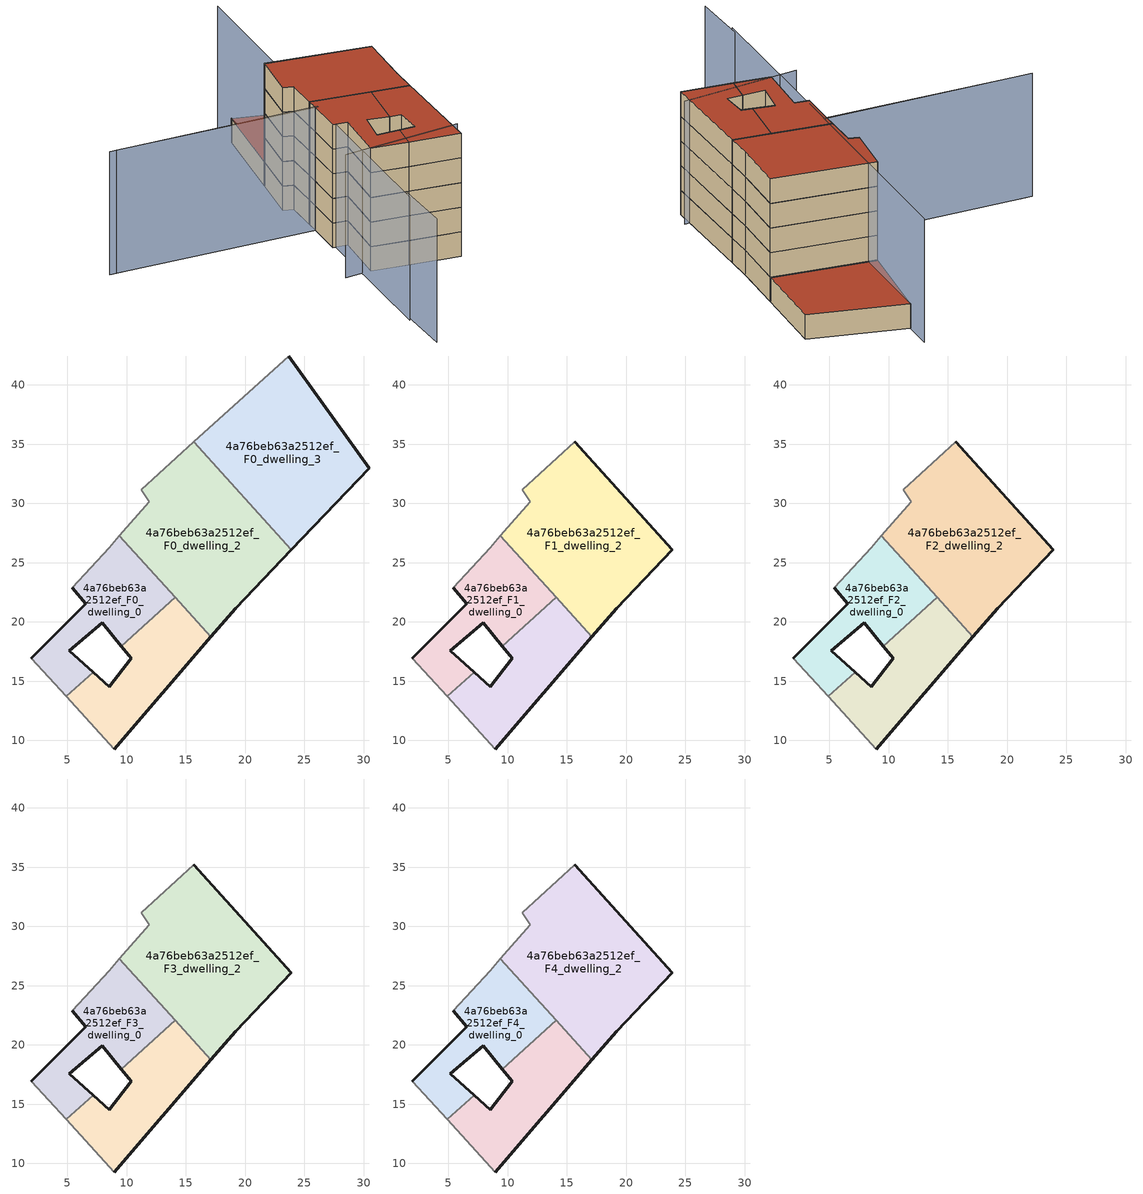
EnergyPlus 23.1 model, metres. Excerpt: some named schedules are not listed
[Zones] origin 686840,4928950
4a76beb63a2512ef_F0_dwelling_0
 floor ground (EU_floor_Construction): 9.55,17.93 14.11,22.06 9.39,27.27 8.51,26.26 5.41,22.87 6.55,21.54 1.96,16.91 4.89,13.71 7.16,15.77 5.14,17.57 7.93,19.92 z0
 wall outside (EU_wall_Construction): 9.55,17.93 7.93,19.92 5.14,17.57 7.16,15.77 / 1.96,16.91 6.55,21.54 5.41,22.87 z0:3
 wall adiabatic (EU_wall_Construction): 5.41,22.87 8.51,26.26 9.39,27.27 / 4.89,13.71 1.96,16.91 z0:3
 wall to 4a76beb63a2512ef_F0_dwelling_1 (EU_wall_Construction): 14.11,22.06 9.55,17.93 / 7.16,15.77 4.89,13.71 z0:3
 wall to 4a76beb63a2512ef_F0_dwelling_2 (EU_wall_Construction): 9.39,27.27 14.11,22.06 z0:3
4a76beb63a2512ef_F0_dwelling_1
 floor ground (EU_floor_Construction): 8.96,9.27 17.11,18.75 14.11,22.06 9.55,17.93 10.37,16.91 8.53,14.54 7.16,15.77 4.89,13.71 z0
 wall outside (EU_wall_Construction): 17.11,18.75 8.96,9.27 / 7.16,15.77 8.53,14.54 10.37,16.91 9.55,17.93 z0:3
 wall adiabatic (EU_wall_Construction): 8.96,9.27 4.89,13.71 z0:3
 wall to 4a76beb63a2512ef_F0_dwelling_2 (EU_wall_Construction): 14.11,22.06 17.11,18.75 z0:3
4a76beb63a2512ef_F0_dwelling_2
 floor ground (EU_floor_Construction): 19.19,21.17 23.9,26.11 15.67,35.19 11.22,31.17 11.92,30.16 9.39,27.27 17.11,18.75 z0
 wall outside (EU_wall_Construction): 23.9,26.11 19.19,21.17 17.11,18.75 z0:3
 wall adiabatic (EU_wall_Construction): 9.39,27.27 11.92,30.16 11.22,31.17 15.67,35.19 z0:3
 wall to 4a76beb63a2512ef_F0_dwelling_3 (EU_wall_Construction): 15.67,35.19 23.9,26.11 z0:3
4a76beb63a2512ef_F0_dwelling_3
 floor ground (EU_floor_Construction): 23.9,26.11 30.46,32.97 23.68,42.45 15.67,35.19 z0
 wall outside (EU_wall_Construction): 23.68,42.45 30.46,32.97 23.9,26.11 z0:3
 wall adiabatic (EU_wall_Construction): 15.67,35.19 23.68,42.45 z0:3
 roof outside (EU_roof_Construction): 23.68,42.45 30.46,32.97 23.9,26.11 15.67,35.19 z3
4a76beb63a2512ef_F1_dwelling_0
 floor to 4a76beb63a2512ef_F0_dwelling_0 (EU_floor_Construction): 9.55,17.93 14.11,22.06 9.39,27.27 8.51,26.26 5.41,22.87 6.55,21.54 1.96,16.91 4.89,13.71 7.16,15.77 5.14,17.57 7.93,19.92 z3
 wall outside (EU_wall_Construction): 9.55,17.93 7.93,19.92 5.14,17.57 7.16,15.77 / 1.96,16.91 6.55,21.54 5.41,22.87 z3:6
 wall adiabatic (EU_wall_Construction): 5.41,22.87 8.51,26.26 9.39,27.27 / 4.89,13.71 1.96,16.91 z3:6
 wall to 4a76beb63a2512ef_F1_dwelling_1 (EU_wall_Construction): 14.11,22.06 9.55,17.93 / 7.16,15.77 4.89,13.71 z3:6
 wall to 4a76beb63a2512ef_F1_dwelling_2 (EU_wall_Construction): 9.39,27.27 14.11,22.06 z3:6
4a76beb63a2512ef_F1_dwelling_1
 floor to 4a76beb63a2512ef_F0_dwelling_1 (EU_floor_Construction): 8.96,9.27 17.11,18.75 14.11,22.06 9.55,17.93 10.37,16.91 8.53,14.54 7.16,15.77 4.89,13.71 z3
 wall outside (EU_wall_Construction): 17.11,18.75 8.96,9.27 / 7.16,15.77 8.53,14.54 10.37,16.91 9.55,17.93 z3:6
 wall adiabatic (EU_wall_Construction): 8.96,9.27 4.89,13.71 z3:6
 wall to 4a76beb63a2512ef_F1_dwelling_2 (EU_wall_Construction): 14.11,22.06 17.11,18.75 z3:6
4a76beb63a2512ef_F1_dwelling_2
 floor to 4a76beb63a2512ef_F0_dwelling_2 (EU_floor_Construction): 19.19,21.17 23.9,26.11 15.67,35.19 11.22,31.17 11.92,30.16 9.39,27.27 17.11,18.75 z3
 wall outside (EU_wall_Construction): 15.67,35.19 23.9,26.11 19.19,21.17 17.11,18.75 z3:6
 wall adiabatic (EU_wall_Construction): 9.39,27.27 11.92,30.16 11.22,31.17 15.67,35.19 z3:6
4a76beb63a2512ef_F2_dwelling_0
 floor to 4a76beb63a2512ef_F1_dwelling_0 (EU_floor_Construction): 9.55,17.93 14.11,22.06 9.39,27.27 8.51,26.26 5.41,22.87 6.55,21.54 1.96,16.91 4.89,13.71 7.16,15.77 5.14,17.57 7.93,19.92 z6
 wall outside (EU_wall_Construction): 9.55,17.93 7.93,19.92 5.14,17.57 7.16,15.77 / 1.96,16.91 6.55,21.54 5.41,22.87 z6:9
 wall adiabatic (EU_wall_Construction): 5.41,22.87 8.51,26.26 9.39,27.27 / 4.89,13.71 1.96,16.91 z6:9
 wall to 4a76beb63a2512ef_F2_dwelling_1 (EU_wall_Construction): 14.11,22.06 9.55,17.93 / 7.16,15.77 4.89,13.71 z6:9
 wall to 4a76beb63a2512ef_F2_dwelling_2 (EU_wall_Construction): 9.39,27.27 14.11,22.06 z6:9
4a76beb63a2512ef_F2_dwelling_1
 floor to 4a76beb63a2512ef_F1_dwelling_1 (EU_floor_Construction): 8.96,9.27 17.11,18.75 14.11,22.06 9.55,17.93 10.37,16.91 8.53,14.54 7.16,15.77 4.89,13.71 z6
 wall outside (EU_wall_Construction): 17.11,18.75 8.96,9.27 / 7.16,15.77 8.53,14.54 10.37,16.91 9.55,17.93 z6:9
 wall adiabatic (EU_wall_Construction): 8.96,9.27 4.89,13.71 z6:9
 wall to 4a76beb63a2512ef_F2_dwelling_2 (EU_wall_Construction): 14.11,22.06 17.11,18.75 z6:9
4a76beb63a2512ef_F2_dwelling_2
 floor to 4a76beb63a2512ef_F1_dwelling_2 (EU_floor_Construction): 19.19,21.17 23.9,26.11 15.67,35.19 11.22,31.17 11.92,30.16 9.39,27.27 17.11,18.75 z6
 wall outside (EU_wall_Construction): 15.67,35.19 23.9,26.11 19.19,21.17 17.11,18.75 z6:9
 wall adiabatic (EU_wall_Construction): 9.39,27.27 11.92,30.16 11.22,31.17 15.67,35.19 z6:9
4a76beb63a2512ef_F3_dwelling_0
 floor to 4a76beb63a2512ef_F2_dwelling_0 (EU_floor_Construction): 9.55,17.93 14.11,22.06 9.39,27.27 8.51,26.26 5.41,22.87 6.55,21.54 1.96,16.91 4.89,13.71 7.16,15.77 5.14,17.57 7.93,19.92 z9
 wall outside (EU_wall_Construction): 9.55,17.93 7.93,19.92 5.14,17.57 7.16,15.77 / 1.96,16.91 6.55,21.54 5.41,22.87 z9:12
 wall adiabatic (EU_wall_Construction): 5.41,22.87 8.51,26.26 9.39,27.27 / 4.89,13.71 1.96,16.91 z9:12
 wall to 4a76beb63a2512ef_F3_dwelling_1 (EU_wall_Construction): 14.11,22.06 9.55,17.93 / 7.16,15.77 4.89,13.71 z9:12
 wall to 4a76beb63a2512ef_F3_dwelling_2 (EU_wall_Construction): 9.39,27.27 14.11,22.06 z9:12
4a76beb63a2512ef_F3_dwelling_1
 floor to 4a76beb63a2512ef_F2_dwelling_1 (EU_floor_Construction): 8.96,9.27 17.11,18.75 14.11,22.06 9.55,17.93 10.37,16.91 8.53,14.54 7.16,15.77 4.89,13.71 z9
 wall outside (EU_wall_Construction): 17.11,18.75 8.96,9.27 / 7.16,15.77 8.53,14.54 10.37,16.91 9.55,17.93 z9:12
 wall adiabatic (EU_wall_Construction): 8.96,9.27 4.89,13.71 z9:12
 wall to 4a76beb63a2512ef_F3_dwelling_2 (EU_wall_Construction): 14.11,22.06 17.11,18.75 z9:12
4a76beb63a2512ef_F3_dwelling_2
 floor to 4a76beb63a2512ef_F2_dwelling_2 (EU_floor_Construction): 19.19,21.17 23.9,26.11 15.67,35.19 11.22,31.17 11.92,30.16 9.39,27.27 17.11,18.75 z9
 wall outside (EU_wall_Construction): 15.67,35.19 23.9,26.11 19.19,21.17 17.11,18.75 z9:12
 wall adiabatic (EU_wall_Construction): 9.39,27.27 11.92,30.16 11.22,31.17 15.67,35.19 z9:12
4a76beb63a2512ef_F4_dwelling_0
 floor to 4a76beb63a2512ef_F3_dwelling_0 (EU_floor_Construction): 9.55,17.93 14.11,22.06 9.39,27.27 8.51,26.26 5.41,22.87 6.55,21.54 1.96,16.91 4.89,13.71 7.16,15.77 5.14,17.57 7.93,19.92 z12
 wall outside (EU_wall_Construction): 9.55,17.93 7.93,19.92 5.14,17.57 7.16,15.77 / 1.96,16.91 6.55,21.54 5.41,22.87 z12:15
 wall adiabatic (EU_wall_Construction): 5.41,22.87 8.51,26.26 9.39,27.27 / 4.89,13.71 1.96,16.91 z12:15
 wall to 4a76beb63a2512ef_F4_dwelling_1 (EU_wall_Construction): 14.11,22.06 9.55,17.93 / 7.16,15.77 4.89,13.71 z12:15
 wall to 4a76beb63a2512ef_F4_dwelling_2 (EU_wall_Construction): 9.39,27.27 14.11,22.06 z12:15
 roof outside (EU_roof_Construction): 9.39,27.27 14.11,22.06 9.55,17.93 7.93,19.92 5.14,17.57 7.16,15.77 4.89,13.71 1.96,16.91 6.55,21.54 5.41,22.87 8.51,26.26 z15
4a76beb63a2512ef_F4_dwelling_1
 floor to 4a76beb63a2512ef_F3_dwelling_1 (EU_floor_Construction): 8.96,9.27 17.11,18.75 14.11,22.06 9.55,17.93 10.37,16.91 8.53,14.54 7.16,15.77 4.89,13.71 z12
 wall outside (EU_wall_Construction): 17.11,18.75 8.96,9.27 / 7.16,15.77 8.53,14.54 10.37,16.91 9.55,17.93 z12:15
 wall adiabatic (EU_wall_Construction): 8.96,9.27 4.89,13.71 z12:15
 wall to 4a76beb63a2512ef_F4_dwelling_2 (EU_wall_Construction): 14.11,22.06 17.11,18.75 z12:15
 roof outside (EU_roof_Construction): 14.11,22.06 17.11,18.75 8.96,9.27 4.89,13.71 7.16,15.77 8.53,14.54 10.37,16.91 9.55,17.93 z15
4a76beb63a2512ef_F4_dwelling_2
 floor to 4a76beb63a2512ef_F3_dwelling_2 (EU_floor_Construction): 19.19,21.17 23.9,26.11 15.67,35.19 11.22,31.17 11.92,30.16 9.39,27.27 17.11,18.75 z12
 wall outside (EU_wall_Construction): 15.67,35.19 23.9,26.11 19.19,21.17 17.11,18.75 z12:15
 wall adiabatic (EU_wall_Construction): 9.39,27.27 11.92,30.16 11.22,31.17 15.67,35.19 z12:15
 roof outside (EU_roof_Construction): 15.67,35.19 23.9,26.11 19.19,21.17 17.11,18.75 9.39,27.27 11.92,30.16 11.22,31.17 z15
shading: -0.51,18.84 10.82,10.56 / -6.01,9.3 -10.4,3.96 / -9.73,42.59 8.75,26.05 / 8.75,26.05 -6.85,8.64 / 26.01,45.01 8.67,25.9 / 8.67,25.9 -9.16,42.08 z0:15
[Building]
EU S2 Campaign: North Axis=0; Terrain=City; Solar Distribution=FullExterior
[Site:Location]
Bologna: Latitude=44.5; Longitude=11.25; Time Zone=1; Elevation=37
[SizingPeriod:WeatherFileDays]
AnnualSizingPeriod: Begin Month=1; Begin Day of Month=1; End Month=12; End Day of Month=31; Day of Week for Start Day=Monday; Use Weather File Daylight Saving Period=No; Use Weather File Rain and Snow Indicators=No
[MATERIAL]
EU_InternalMass_Material: Roughness=MediumRough; Thickness=0.1; Conductivity=1; Density=1800; Specific Heat=900; Thermal Absorptance=0.9; Solar Absorptance=0.7; Visible Absorptance=0.7
[MATERIAL:NOMASS] Roughness=MediumRough; Thermal Absorptance=0.9; Solar Absorptance=0.7; Visible Absorptance=0.7
Name | Thermal Resistance
EU_wall_NoMass | 0.905828
EU_roof_NoMass | 0.37593
EU_floor_NoMass | 0.67114
[CONSTRUCTION]
EU_wall_Construction: EU_wall_NoMass
EU_roof_Construction: EU_roof_NoMass
EU_floor_Construction: EU_floor_NoMass
EU_InternalMass_Construction: EU_InternalMass_Material
[ZONE] Type=1; Multiplier=1; Ceiling Height=autocalculate; Floor Area=autocalculate; Part of Total Floor Area=Yes
Name | Volume
4a76beb63a2512ef_F0_dwelling_0; 4a76beb63a2512ef_F1_dwelling_0; 4a76beb63a2512ef_F2_dwelling_0; 4a76beb63a2512ef_F3_dwelling_0; 4a76beb63a2512ef_F4_dwelling_0 | 180.882
4a76beb63a2512ef_F0_dwelling_1; 4a76beb63a2512ef_F1_dwelling_1; 4a76beb63a2512ef_F2_dwelling_1; 4a76beb63a2512ef_F3_dwelling_1; 4a76beb63a2512ef_F4_dwelling_1 | 180.866
4a76beb63a2512ef_F0_dwelling_2; 4a76beb63a2512ef_F1_dwelling_2; 4a76beb63a2512ef_F2_dwelling_2; 4a76beb63a2512ef_F3_dwelling_2; 4a76beb63a2512ef_F4_dwelling_2 | 361.711
4a76beb63a2512ef_F0_dwelling_3 | 361.753
[INTERNALMASS] Construction=EU_InternalMass_Construction
Name | Zone or ZoneList | Surface Area
4a76beb63a2512ef_F0_dwelling_0_EU_InternalMass | 4a76beb63a2512ef_F0_dwelling_0 | 60.294
4a76beb63a2512ef_F0_dwelling_1_EU_InternalMass | 4a76beb63a2512ef_F0_dwelling_1 | 60.2888
4a76beb63a2512ef_F0_dwelling_2_EU_InternalMass | 4a76beb63a2512ef_F0_dwelling_2 | 120.57
4a76beb63a2512ef_F0_dwelling_3_EU_InternalMass | 4a76beb63a2512ef_F0_dwelling_3 | 120.584
4a76beb63a2512ef_F1_dwelling_0_EU_InternalMass | 4a76beb63a2512ef_F1_dwelling_0 | 156.633
4a76beb63a2512ef_F1_dwelling_1_EU_InternalMass | 4a76beb63a2512ef_F1_dwelling_1 | 156.525
4a76beb63a2512ef_F1_dwelling_2_EU_InternalMass | 4a76beb63a2512ef_F1_dwelling_2 | 48.5923
4a76beb63a2512ef_F2_dwelling_0_EU_InternalMass | 4a76beb63a2512ef_F2_dwelling_0 | 156.633
4a76beb63a2512ef_F2_dwelling_1_EU_InternalMass | 4a76beb63a2512ef_F2_dwelling_1 | 156.525
4a76beb63a2512ef_F2_dwelling_2_EU_InternalMass | 4a76beb63a2512ef_F2_dwelling_2 | 48.5923
4a76beb63a2512ef_F3_dwelling_0_EU_InternalMass | 4a76beb63a2512ef_F3_dwelling_0 | 156.633
4a76beb63a2512ef_F3_dwelling_1_EU_InternalMass | 4a76beb63a2512ef_F3_dwelling_1 | 156.525
4a76beb63a2512ef_F3_dwelling_2_EU_InternalMass | 4a76beb63a2512ef_F3_dwelling_2 | 48.5923
4a76beb63a2512ef_F4_dwelling_0_EU_InternalMass | 4a76beb63a2512ef_F4_dwelling_0 | 156.633
4a76beb63a2512ef_F4_dwelling_1_EU_InternalMass | 4a76beb63a2512ef_F4_dwelling_1 | 156.525
4a76beb63a2512ef_F4_dwelling_2_EU_InternalMass | 4a76beb63a2512ef_F4_dwelling_2 | 48.5923
[OTHEREQUIPMENT] Fuel Type=Electricity; Design Level Calculation Method=Watts/Area; Power per Zone Floor Area=1; Fraction Latent=0; Fraction Radiant=0; Fraction Lost=0; Carbon Dioxide Generation Rate=0; EndUse Subcategory=EU_Step8_InternalGains
Name | Zone or ZoneList or Space or SpaceList | Schedule
EU_Step8_InternalGain_4a76beb63a2512ef_F0_dwelling_0_f000 | 4a76beb63a2512ef_F0_dwelling_0 | EU_Step8_GainSchedule_4a76beb63a2512ef_F0_dwelling_0_f000
EU_Step8_InternalGain_4a76beb63a2512ef_F0_dwelling_1_f000 | 4a76beb63a2512ef_F0_dwelling_1 | EU_Step8_GainSchedule_4a76beb63a2512ef_F0_dwelling_1_f000
EU_Step8_InternalGain_4a76beb63a2512ef_F0_dwelling_2_f000 | 4a76beb63a2512ef_F0_dwelling_2 | EU_Step8_GainSchedule_4a76beb63a2512ef_F0_dwelling_2_f000
EU_Step8_InternalGain_4a76beb63a2512ef_F0_dwelling_3_f000 | 4a76beb63a2512ef_F0_dwelling_3 | EU_Step8_GainSchedule_4a76beb63a2512ef_F0_dwelling_3_f000
EU_Step8_InternalGain_4a76beb63a2512ef_F1_dwelling_0_f000 | 4a76beb63a2512ef_F1_dwelling_0 | EU_Step8_GainSchedule_4a76beb63a2512ef_F1_dwelling_0_f000
EU_Step8_InternalGain_4a76beb63a2512ef_F1_dwelling_1_f000 | 4a76beb63a2512ef_F1_dwelling_1 | EU_Step8_GainSchedule_4a76beb63a2512ef_F1_dwelling_1_f000
EU_Step8_InternalGain_4a76beb63a2512ef_F1_dwelling_2_f000 | 4a76beb63a2512ef_F1_dwelling_2 | EU_Step8_GainSchedule_4a76beb63a2512ef_F1_dwelling_2_f000
EU_Step8_InternalGain_4a76beb63a2512ef_F2_dwelling_0_f000 | 4a76beb63a2512ef_F2_dwelling_0 | EU_Step8_GainSchedule_4a76beb63a2512ef_F2_dwelling_0_f000
EU_Step8_InternalGain_4a76beb63a2512ef_F2_dwelling_1_f000 | 4a76beb63a2512ef_F2_dwelling_1 | EU_Step8_GainSchedule_4a76beb63a2512ef_F2_dwelling_1_f000
EU_Step8_InternalGain_4a76beb63a2512ef_F2_dwelling_2_f000 | 4a76beb63a2512ef_F2_dwelling_2 | EU_Step8_GainSchedule_4a76beb63a2512ef_F2_dwelling_2_f000
EU_Step8_InternalGain_4a76beb63a2512ef_F3_dwelling_0_f000 | 4a76beb63a2512ef_F3_dwelling_0 | EU_Step8_GainSchedule_4a76beb63a2512ef_F3_dwelling_0_f000
EU_Step8_InternalGain_4a76beb63a2512ef_F3_dwelling_1_f000 | 4a76beb63a2512ef_F3_dwelling_1 | EU_Step8_GainSchedule_4a76beb63a2512ef_F3_dwelling_1_f000
EU_Step8_InternalGain_4a76beb63a2512ef_F3_dwelling_2_f000 | 4a76beb63a2512ef_F3_dwelling_2 | EU_Step8_GainSchedule_4a76beb63a2512ef_F3_dwelling_2_f000
EU_Step8_InternalGain_4a76beb63a2512ef_F4_dwelling_0_f000 | 4a76beb63a2512ef_F4_dwelling_0 | EU_Step8_GainSchedule_4a76beb63a2512ef_F4_dwelling_0_f000
EU_Step8_InternalGain_4a76beb63a2512ef_F4_dwelling_1_f000 | 4a76beb63a2512ef_F4_dwelling_1 | EU_Step8_GainSchedule_4a76beb63a2512ef_F4_dwelling_1_f000
EU_Step8_InternalGain_4a76beb63a2512ef_F4_dwelling_2_f000 | 4a76beb63a2512ef_F4_dwelling_2 | EU_Step8_GainSchedule_4a76beb63a2512ef_F4_dwelling_2_f000
[ZONEVENTILATION:DESIGNFLOWRATE] Schedule=EU_AlwaysOn; Design Flow Rate Calculation Method=AirChanges/Hour; Air Changes per Hour=0.73129; Ventilation Type=Natural; Fan Pressure Rise=0; Fan Total Efficiency=1; Constant Term Coefficient=1; Temperature Term Coefficient=0; Velocity Term Coefficient=0; Velocity Squared Term Coefficient=0; Minimum Indoor Temperature=-100; Maximum Indoor Temperature=100; Delta Temperature=-100; Minimum Outdoor Temperature=-100; Maximum Outdoor Temperature=100; Maximum Wind Speed=40
Name | Zone or ZoneList or Space or SpaceList
EU_ConstantAir_4a76beb63a2512ef_F0_dwelling_0 | 4a76beb63a2512ef_F0_dwelling_0
EU_ConstantAir_4a76beb63a2512ef_F0_dwelling_1 | 4a76beb63a2512ef_F0_dwelling_1
EU_ConstantAir_4a76beb63a2512ef_F0_dwelling_2 | 4a76beb63a2512ef_F0_dwelling_2
EU_ConstantAir_4a76beb63a2512ef_F0_dwelling_3 | 4a76beb63a2512ef_F0_dwelling_3
EU_ConstantAir_4a76beb63a2512ef_F1_dwelling_0 | 4a76beb63a2512ef_F1_dwelling_0
EU_ConstantAir_4a76beb63a2512ef_F1_dwelling_1 | 4a76beb63a2512ef_F1_dwelling_1
EU_ConstantAir_4a76beb63a2512ef_F1_dwelling_2 | 4a76beb63a2512ef_F1_dwelling_2
EU_ConstantAir_4a76beb63a2512ef_F2_dwelling_0 | 4a76beb63a2512ef_F2_dwelling_0
EU_ConstantAir_4a76beb63a2512ef_F2_dwelling_1 | 4a76beb63a2512ef_F2_dwelling_1
EU_ConstantAir_4a76beb63a2512ef_F2_dwelling_2 | 4a76beb63a2512ef_F2_dwelling_2
EU_ConstantAir_4a76beb63a2512ef_F3_dwelling_0 | 4a76beb63a2512ef_F3_dwelling_0
EU_ConstantAir_4a76beb63a2512ef_F3_dwelling_1 | 4a76beb63a2512ef_F3_dwelling_1
EU_ConstantAir_4a76beb63a2512ef_F3_dwelling_2 | 4a76beb63a2512ef_F3_dwelling_2
EU_ConstantAir_4a76beb63a2512ef_F4_dwelling_0 | 4a76beb63a2512ef_F4_dwelling_0
EU_ConstantAir_4a76beb63a2512ef_F4_dwelling_1 | 4a76beb63a2512ef_F4_dwelling_1
EU_ConstantAir_4a76beb63a2512ef_F4_dwelling_2 | 4a76beb63a2512ef_F4_dwelling_2
[HVACTEMPLATE:THERMOSTAT] Constant Heating Setpoint=20; Constant Cooling Setpoint=50
EU_HeatOnly_4a76beb63a2512ef_F0_dwelling_0; EU_HeatOnly_4a76beb63a2512ef_F0_dwelling_1; EU_HeatOnly_4a76beb63a2512ef_F0_dwelling_2; EU_HeatOnly_4a76beb63a2512ef_F0_dwelling_3; EU_HeatOnly_4a76beb63a2512ef_F1_dwelling_0; EU_HeatOnly_4a76beb63a2512ef_F1_dwelling_1; EU_HeatOnly_4a76beb63a2512ef_F1_dwelling_2; EU_HeatOnly_4a76beb63a2512ef_F2_dwelling_0; EU_HeatOnly_4a76beb63a2512ef_F2_dwelling_1; EU_HeatOnly_4a76beb63a2512ef_F2_dwelling_2; EU_HeatOnly_4a76beb63a2512ef_F3_dwelling_0; EU_HeatOnly_4a76beb63a2512ef_F3_dwelling_1; EU_HeatOnly_4a76beb63a2512ef_F3_dwelling_2; EU_HeatOnly_4a76beb63a2512ef_F4_dwelling_0; EU_HeatOnly_4a76beb63a2512ef_F4_dwelling_1; EU_HeatOnly_4a76beb63a2512ef_F4_dwelling_2
[HVACTEMPLATE:ZONE:IDEALLOADSAIRSYSTEM]
4a76beb63a2512ef_F0_dwelling_0: Template Thermostat=EU_HeatOnly_4a76beb63a2512ef_F0_dwelling_0; System Availability Schedule=EU_AlwaysOn; Maximum Heating Supply Air Temperature=50; Minimum Cooling Supply Air Temperature=13; Maximum Heating Supply Air Humidity Ratio=0.0156; Minimum Cooling Supply Air Humidity Ratio=0.0077; Heating Limit=NoLimit; Cooling Limit=NoLimit; Heating Availability Schedule=EU_AlwaysOn; Cooling Availability Schedule=EU_CoolingOff; Dehumidification Control Type=ConstantSensibleHeatRatio; Cooling Sensible Heat Ratio=0.7; Dehumidification Setpoint=60; Humidification Control Type=None; Humidification Setpoint=30; Outdoor Air Method=None; Outdoor Air Flow Rate per Person=0.00944; Outdoor Air Flow Rate per Zone Floor Area=0; Outdoor Air Flow Rate per Zone=0; Demand Controlled Ventilation Type=None; Outdoor Air Economizer Type=NoEconomizer; Heat Recovery Type=None; Sensible Heat Recovery Effectiveness=0.7; Latent Heat Recovery Effectiveness=0.65
